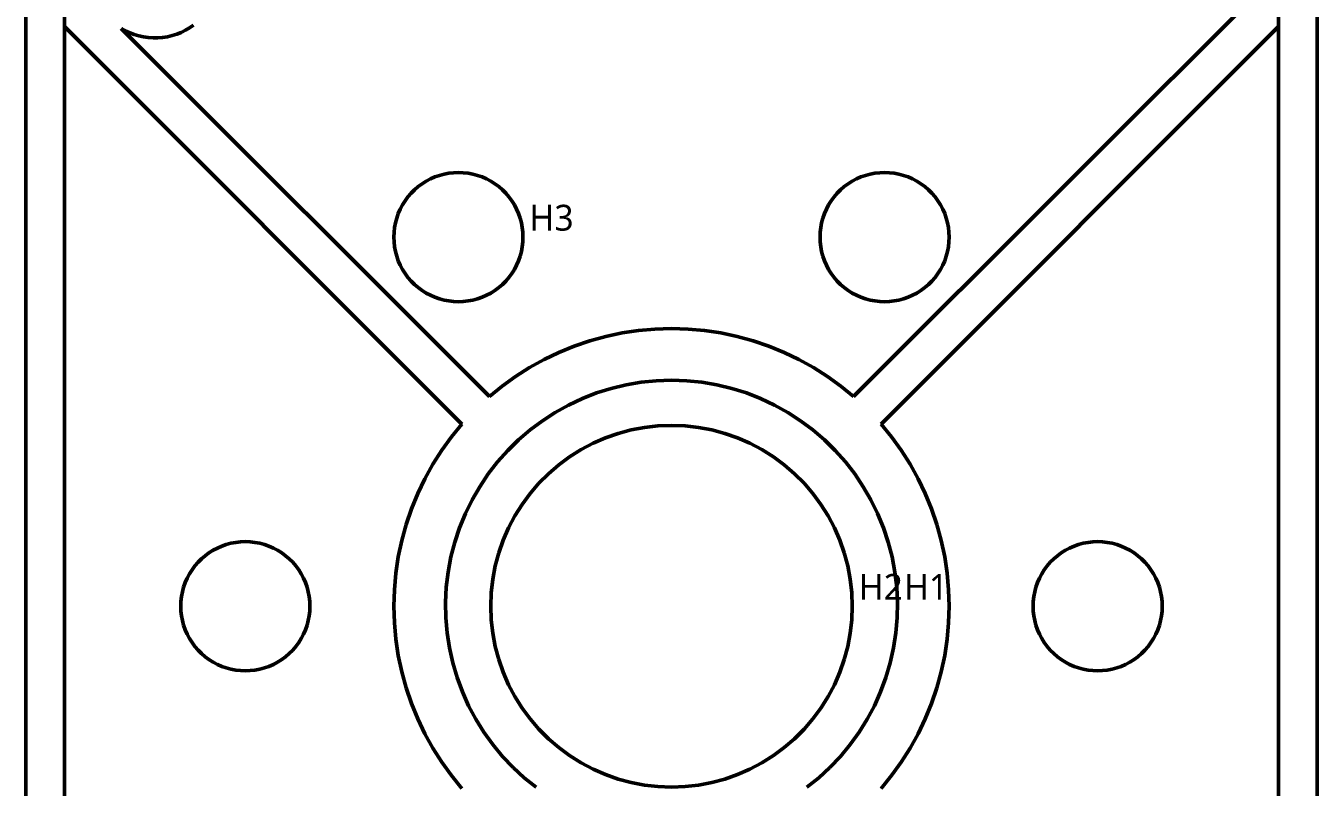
# Model space of a CAD drawing. Header units: millimetres. Extents: x 0 to 420, y 0 to 297.
# Drawn here: x 109.5 to 209.5, y 169.5 to 228.4 of the extents above; entities that cross this region are included whole.
import ezdxf

# ---------------------------------------------------------------- set-up
doc = ezdxf.new("R2010")
doc.units = ezdxf.units.MM
doc.linetypes.add('DASHED', pattern=[1.524, 1.27, -0.254])
for name, color, linetype, lineweight in [('DIM', 3, 'CONTINUOUS', 18), ('HIDDEN', 8, 'DASHED', 25), ('VISIBLE', 7, 'CONTINUOUS', 50)]:
    doc.layers.add(name, color=color, linetype=linetype, lineweight=lineweight)
doc.styles.add('CJK', font='NotoSansCJK-Regular.ttc')

msp = doc.modelspace()

# ---------------------------------------------------------------- linework, layer by layer
at = {"layer": 'HIDDEN'}
for points in [[(109.5, 145), (109.5, 260)], [(209.5, 260), (209.5, 145)], [(109.5, 145), (109.5, 237.5)], [(109.5, 145), (109.5, 237.5)], [(209.5, 237.5), (209.5, 145)], [(209.5, 237.5), (209.5, 145)], [(112.5, 228.37868), (112.5, 232.62132)], [(206.5, 232.62132), (173.60509, 199.72641)], [(206.5, 232.62132), (206.5, 228.37868)], [(112.5, 228.37868), (143.27359, 197.60509)], [(112.5, 145), (112.5, 228.37868)], [(116.87977, 228.24155), (145.39491, 199.72641)], [(116.87977, 228.24155), (117.20426, 228.0582)], [(117.20426, 228.0582), (117.54151, 227.89953)], [(121.52815, 227.92981), (121.86295, 228.09359)], [(121.86295, 228.09359), (122.18462, 228.28184)], [(122.18462, 228.28184), (122.49137, 228.49354)], [(206.5, 228.37868), (175.72641, 197.60509)], [(206.5, 228.37868), (206.5, 145)], [(117.54151, 227.89953), (117.88963, 227.76643)], [(117.88963, 227.76643), (118.24671, 227.65962)], [(118.24671, 227.65962), (118.61075, 227.57971)], [(118.61075, 227.57971), (118.97973, 227.52714)], [(118.97973, 227.52714), (119.3516, 227.5022)], [(119.3516, 227.5022), (119.7243, 227.50503)], [(119.7243, 227.50503), (120.09575, 227.53562)], [(120.09575, 227.53562), (120.46389, 227.59379)], [(120.46389, 227.59379), (120.82667, 227.67922)], [(120.82667, 227.67922), (121.18209, 227.79143)], [(121.18209, 227.79143), (121.52815, 227.92981)], [(142.25479, 217.02299), (141.8874, 216.95348)], [(142.62635, 217.06486), (142.25479, 217.02299)], [(143, 217.07884), (142.62635, 217.06486)], [(143.37365, 217.06486), (143, 217.07884)], [(143.74521, 217.02299), (143.37365, 217.06486)], [(144.1126, 216.95348), (143.74521, 217.02299)], [(175.25479, 217.02299), (174.8874, 216.95348)], [(175.62635, 217.06486), (175.25479, 217.02299)], [(176, 217.07884), (175.62635, 217.06486)], [(176.37365, 217.06486), (176, 217.07884)], [(176.74521, 217.02299), (176.37365, 217.06486)], [(177.1126, 216.95348), (176.74521, 217.02299)], [(140.1834, 216.21003), (139.88255, 215.988)], [(140.5, 216.40897), (140.1834, 216.21003)], [(140.83058, 216.58368), (140.5, 216.40897)], [(141.17329, 216.73321), (140.83058, 216.58368)], [(141.52622, 216.8567), (141.17329, 216.73321)], [(141.8874, 216.95348), (141.52622, 216.8567)], [(144.47378, 216.8567), (144.1126, 216.95348)], [(144.82671, 216.73321), (144.47378, 216.8567)], [(145.16942, 216.58368), (144.82671, 216.73321)], [(145.5, 216.40897), (145.16942, 216.58368)], [(145.8166, 216.21003), (145.5, 216.40897)], [(146.11745, 215.988), (145.8166, 216.21003)], [(173.1834, 216.21003), (172.88255, 215.988)], [(173.5, 216.40897), (173.1834, 216.21003)], [(173.83058, 216.58368), (173.5, 216.40897)], [(174.17329, 216.73321), (173.83058, 216.58368)], [(174.52622, 216.8567), (174.17329, 216.73321)], [(174.8874, 216.95348), (174.52622, 216.8567)], [(177.47378, 216.8567), (177.1126, 216.95348)], [(177.82671, 216.73321), (177.47378, 216.8567)], [(178.16942, 216.58368), (177.82671, 216.73321)], [(178.5, 216.40897), (178.16942, 216.58368)], [(178.8166, 216.21003), (178.5, 216.40897)], [(179.11745, 215.988), (178.8166, 216.21003)], [(139.09084, 215.19629), (138.86881, 214.89544)], [(139.33474, 215.4797), (139.09084, 215.19629)], [(139.59914, 215.7441), (139.33474, 215.4797)], [(139.88255, 215.988), (139.59914, 215.7441)], [(146.40086, 215.7441), (146.11745, 215.988)], [(146.66526, 215.4797), (146.40086, 215.7441)], [(146.90916, 215.19629), (146.66526, 215.4797)], [(147.13119, 214.89544), (146.90916, 215.19629)], [(172.09084, 215.19629), (171.86881, 214.89544)], [(172.33474, 215.4797), (172.09084, 215.19629)], [(172.59914, 215.7441), (172.33474, 215.4797)], [(172.88255, 215.988), (172.59914, 215.7441)], [(179.40086, 215.7441), (179.11745, 215.988)], [(179.66526, 215.4797), (179.40086, 215.7441)], [(179.90916, 215.19629), (179.66526, 215.4797)], [(180.13119, 214.89544), (179.90916, 215.19629)], [(138.49516, 214.24826), (138.34563, 213.90554)], [(138.66987, 214.57884), (138.49516, 214.24826)], [(138.86881, 214.89544), (138.66987, 214.57884)], [(147.33013, 214.57884), (147.13119, 214.89544)], [(147.50484, 214.24826), (147.33013, 214.57884)], [(147.65437, 213.90554), (147.50484, 214.24826)], [(171.49516, 214.24826), (171.34563, 213.90554)], [(171.66987, 214.57884), (171.49516, 214.24826)], [(171.86881, 214.89544), (171.66987, 214.57884)], [(180.33013, 214.57884), (180.13119, 214.89544)], [(180.50484, 214.24826), (180.33013, 214.57884)], [(180.65437, 213.90554), (180.50484, 214.24826)], [(138.12536, 213.19144), (138.05585, 212.82405)], [(138.22214, 213.55261), (138.12536, 213.19144)], [(138.34563, 213.90554), (138.22214, 213.55261)], [(147.77786, 213.55261), (147.65437, 213.90554)], [(147.87464, 213.19144), (147.77786, 213.55261)], [(147.94415, 212.82405), (147.87464, 213.19144)], [(171.12536, 213.19144), (171.05585, 212.82405)], [(171.22214, 213.55261), (171.12536, 213.19144)], [(171.34563, 213.90554), (171.22214, 213.55261)], [(180.77786, 213.55261), (180.65437, 213.90554)], [(180.87464, 213.19144), (180.77786, 213.55261)], [(180.94415, 212.82405), (180.87464, 213.19144)], [(138.01398, 212.45249), (138, 212.07884)], [(138, 212.07884), (138.01398, 211.70519)], [(138.05585, 212.82405), (138.01398, 212.45249)], [(147.98602, 212.45249), (147.94415, 212.82405)], [(148, 212.07884), (147.98602, 212.45249)], [(147.98602, 211.70519), (148, 212.07884)], [(171.01398, 212.45249), (171, 212.07884)], [(171, 212.07884), (171.01398, 211.70519)], [(171.05585, 212.82405), (171.01398, 212.45249)], [(180.98602, 212.45249), (180.94415, 212.82405)], [(181, 212.07884), (180.98602, 212.45249)], [(180.98602, 211.70519), (181, 212.07884)], [(138.01398, 211.70519), (138.05585, 211.33363)], [(138.05585, 211.33363), (138.12536, 210.96623)], [(147.87464, 210.96623), (147.94415, 211.33363)], [(147.94415, 211.33363), (147.98602, 211.70519)], [(171.01398, 211.70519), (171.05585, 211.33363)], [(171.05585, 211.33363), (171.12536, 210.96623)], [(180.87464, 210.96623), (180.94415, 211.33363)], [(180.94415, 211.33363), (180.98602, 211.70519)], [(138.12536, 210.96623), (138.22214, 210.60506)], [(138.22214, 210.60506), (138.34563, 210.25213)], [(138.34563, 210.25213), (138.49516, 209.90942)], [(147.50484, 209.90942), (147.65437, 210.25213)], [(147.65437, 210.25213), (147.77786, 210.60506)], [(147.77786, 210.60506), (147.87464, 210.96623)], [(171.12536, 210.96623), (171.22214, 210.60506)], [(171.22214, 210.60506), (171.34563, 210.25213)], [(171.34563, 210.25213), (171.49516, 209.90942)], [(180.50484, 209.90942), (180.65437, 210.25213)], [(180.65437, 210.25213), (180.77786, 210.60506)], [(180.77786, 210.60506), (180.87464, 210.96623)], [(138.49516, 209.90942), (138.66987, 209.57884)], [(138.66987, 209.57884), (138.86881, 209.26224)], [(138.86881, 209.26224), (139.09084, 208.96139)], [(146.90916, 208.96139), (147.13119, 209.26224)], [(147.13119, 209.26224), (147.33013, 209.57884)], [(147.33013, 209.57884), (147.50484, 209.90942)], [(171.49516, 209.90942), (171.66987, 209.57884)], [(171.66987, 209.57884), (171.86881, 209.26224)], [(171.86881, 209.26224), (172.09084, 208.96139)], [(179.90916, 208.96139), (180.13119, 209.26224)], [(180.13119, 209.26224), (180.33013, 209.57884)], [(180.33013, 209.57884), (180.50484, 209.90942)], [(139.09084, 208.96139), (139.33474, 208.67797)], [(139.33474, 208.67797), (139.59914, 208.41358)], [(139.59914, 208.41358), (139.88255, 208.16968)], [(139.88255, 208.16968), (140.1834, 207.94764)], [(145.8166, 207.94764), (146.11745, 208.16968)], [(146.11745, 208.16968), (146.40086, 208.41358)], [(146.40086, 208.41358), (146.66526, 208.67797)], [(146.66526, 208.67797), (146.90916, 208.96139)], [(172.09084, 208.96139), (172.33474, 208.67797)], [(172.33474, 208.67797), (172.59914, 208.41358)], [(172.59914, 208.41358), (172.88255, 208.16968)], [(172.88255, 208.16968), (173.1834, 207.94764)], [(178.8166, 207.94764), (179.11745, 208.16968)], [(179.11745, 208.16968), (179.40086, 208.41358)], [(179.40086, 208.41358), (179.66526, 208.67797)], [(179.66526, 208.67797), (179.90916, 208.96139)], [(140.1834, 207.94764), (140.5, 207.74871)], [(140.5, 207.74871), (140.83058, 207.57399)], [(140.83058, 207.57399), (141.17329, 207.42447)], [(141.17329, 207.42447), (141.52622, 207.30097)], [(141.52622, 207.30097), (141.8874, 207.2042)], [(141.8874, 207.2042), (142.25479, 207.13468)], [(142.25479, 207.13468), (142.62635, 207.09282)], [(142.62635, 207.09282), (143, 207.07884)], [(143, 207.07884), (143.37365, 207.09282)], [(143.37365, 207.09282), (143.74521, 207.13468)], [(143.74521, 207.13468), (144.1126, 207.2042)], [(144.1126, 207.2042), (144.47378, 207.30097)], [(144.47378, 207.30097), (144.82671, 207.42447)], [(144.82671, 207.42447), (145.16942, 207.57399)], [(145.16942, 207.57399), (145.5, 207.74871)], [(145.5, 207.74871), (145.8166, 207.94764)], [(173.1834, 207.94764), (173.5, 207.74871)], [(173.5, 207.74871), (173.83058, 207.57399)], [(173.83058, 207.57399), (174.17329, 207.42447)], [(174.17329, 207.42447), (174.52622, 207.30097)], [(174.52622, 207.30097), (174.8874, 207.2042)], [(174.8874, 207.2042), (175.25479, 207.13468)], [(175.25479, 207.13468), (175.62635, 207.09282)], [(175.62635, 207.09282), (176, 207.07884)], [(176, 207.07884), (176.37365, 207.09282)], [(176.37365, 207.09282), (176.74521, 207.13468)], [(176.74521, 207.13468), (177.1126, 207.2042)], [(177.1126, 207.2042), (177.47378, 207.30097)], [(177.47378, 207.30097), (177.82671, 207.42447)], [(177.82671, 207.42447), (178.16942, 207.57399)], [(178.16942, 207.57399), (178.5, 207.74871)], [(178.5, 207.74871), (178.8166, 207.94764)], [(159.5, 205), (158.21869, 204.96179)], [(160.78131, 204.96179), (159.5, 205)], [(153.18421, 204.05142), (151.97065, 203.63849)], [(154.42021, 204.39128), (153.18421, 204.05142)], [(155.67427, 204.65689), (154.42021, 204.39128)], [(156.94193, 204.84728), (155.67427, 204.65689)], [(158.21869, 204.96179), (156.94193, 204.84728)], [(162.05807, 204.84728), (160.78131, 204.96179)], [(163.32573, 204.65689), (162.05807, 204.84728)], [(164.57979, 204.39128), (163.32573, 204.65689)], [(165.81579, 204.05142), (164.57979, 204.39128)], [(167.02935, 203.63849), (165.81579, 204.05142)], [(150.78386, 203.15398), (149.62806, 202.5996)], [(151.97065, 203.63849), (150.78386, 203.15398)], [(168.21614, 203.15398), (167.02935, 203.63849)], [(169.37194, 202.5996), (168.21614, 203.15398)], [(149.62806, 202.5996), (148.50735, 201.97733)], [(170.49265, 201.97733), (169.37194, 202.5996)], [(147.42572, 201.28937), (146.38701, 200.53817)], [(148.50735, 201.97733), (147.42572, 201.28937)], [(158.31858, 200.96008), (159.5, 201)], [(159.5, 201), (160.68142, 200.96008)], [(171.57428, 201.28937), (170.49265, 201.97733)], [(172.61299, 200.53817), (171.57428, 201.28937)], [(146.38701, 200.53817), (145.39491, 199.72641)], [(152.59877, 199.58176), (153.70019, 200.01097)], [(153.70019, 200.01097), (154.82808, 200.36485)], [(154.82808, 200.36485), (155.97728, 200.64177)], [(155.97728, 200.64177), (157.14255, 200.84049)], [(157.14255, 200.84049), (158.31858, 200.96008)], [(160.68142, 200.96008), (161.85745, 200.84049)], [(161.85745, 200.84049), (163.02272, 200.64177)], [(163.02272, 200.64177), (164.17192, 200.36485)], [(164.17192, 200.36485), (165.29981, 200.01097)], [(165.29981, 200.01097), (166.40123, 199.58176)], [(173.60509, 199.72641), (172.61299, 200.53817)], [(150.49528, 198.5055), (151.52884, 199.07917)], [(151.52884, 199.07917), (152.59877, 199.58176)], [(166.40123, 199.58176), (167.47116, 199.07917)], [(167.47116, 199.07917), (168.50472, 198.5055)], [(149.50281, 197.86336), (150.49528, 198.5055)], [(168.50472, 198.5055), (169.49719, 197.86336)], [(143.27359, 197.60509), (142.46183, 196.61299)], [(147.65902, 196.3857), (148.55595, 197.15568)], [(148.55595, 197.15568), (149.50281, 197.86336)], [(156.38471, 197.14899), (155.37343, 196.87802)], [(157.41341, 197.34363), (156.38471, 197.14899)], [(158.45378, 197.46085), (157.41341, 197.34363)], [(159.5, 197.5), (158.45378, 197.46085)], [(160.54622, 197.46085), (159.5, 197.5)], [(161.58659, 197.34363), (160.54622, 197.46085)], [(162.61529, 197.14899), (161.58659, 197.34363)], [(163.62657, 196.87802), (162.61529, 197.14899)], [(169.49719, 197.86336), (170.44405, 197.15568)], [(170.44405, 197.15568), (171.34098, 196.3857)], [(176.53817, 196.61299), (175.72641, 197.60509)], [(142.46183, 196.61299), (141.71063, 195.57428)], [(146.81613, 195.55692), (147.65902, 196.3857)], [(153.42563, 196.11356), (152.5, 195.62436)], [(154.38523, 196.53223), (153.42563, 196.11356)], [(155.37343, 196.87802), (154.38523, 196.53223)], [(164.61477, 196.53223), (163.62657, 196.87802)], [(165.57437, 196.11356), (164.61477, 196.53223)], [(166.5, 195.62436), (165.57437, 196.11356)], [(171.34098, 196.3857), (172.18387, 195.55692)], [(177.28937, 195.57428), (176.53817, 196.61299)], [(141.71063, 195.57428), (141.02267, 194.49265)], [(146.0311, 194.67313), (146.81613, 195.55692)], [(151.61352, 195.06734), (150.77114, 194.44564)], [(152.5, 195.62436), (151.61352, 195.06734)], [(167.38648, 195.06734), (166.5, 195.62436)], [(168.22886, 194.44564), (167.38648, 195.06734)], [(172.18387, 195.55692), (172.9689, 194.67313)], [(177.97733, 194.49265), (177.28937, 195.57428)], [(141.02267, 194.49265), (140.4004, 193.37194)], [(145.30754, 193.73836), (146.0311, 194.67313)], [(150.77114, 194.44564), (149.97758, 193.76273)], [(169.02242, 193.76273), (168.22886, 194.44564)], [(172.9689, 194.67313), (173.69246, 193.73836)], [(178.5996, 193.37194), (177.97733, 194.49265)], [(140.4004, 193.37194), (139.84602, 192.21614)], [(144.64873, 192.75687), (145.30754, 193.73836)], [(149.23727, 193.02242), (148.55436, 192.22886)], [(149.97758, 193.76273), (149.23727, 193.02242)], [(169.76273, 193.02242), (169.02242, 193.76273)], [(170.44564, 192.22886), (169.76273, 193.02242)], [(173.69246, 193.73836), (174.35127, 192.75687)], [(179.15398, 192.21614), (178.5996, 193.37194)], [(139.84602, 192.21614), (139.36151, 191.02935)], [(144.05768, 191.73315), (144.64873, 192.75687)], [(148.55436, 192.22886), (147.93266, 191.38648)], [(171.06734, 191.38648), (170.44564, 192.22886)], [(174.35127, 192.75687), (174.94232, 191.73315)], [(179.63849, 191.02935), (179.15398, 192.21614)], [(139.36151, 191.02935), (138.94858, 189.81579)], [(143.53709, 190.67186), (144.05768, 191.73315)], [(147.93266, 191.38648), (147.37564, 190.5)], [(171.62436, 190.5), (171.06734, 191.38648)], [(174.94232, 191.73315), (175.46291, 190.67186)], [(180.05142, 189.81579), (179.63849, 191.02935)], [(143.08934, 189.57784), (143.53709, 190.67186)], [(147.37564, 190.5), (146.88644, 189.57437)], [(172.11356, 189.57437), (171.62436, 190.5)], [(175.46291, 190.67186), (175.91066, 189.57784)], [(138.94858, 189.81579), (138.60872, 188.57979)], [(142.71646, 188.4561), (143.08934, 189.57784)], [(146.88644, 189.57437), (146.46777, 188.61477)], [(172.53223, 188.61477), (172.11356, 189.57437)], [(175.91066, 189.57784), (176.28354, 188.4561)], [(180.39128, 188.57979), (180.05142, 189.81579)], [(124.33058, 188.00484), (124, 187.83013)], [(124.67329, 188.15437), (124.33058, 188.00484)], [(125.02622, 188.27786), (124.67329, 188.15437)], [(125.3874, 188.37464), (125.02622, 188.27786)], [(125.75479, 188.44415), (125.3874, 188.37464)], [(126.12635, 188.48602), (125.75479, 188.44415)], [(126.5, 188.5), (126.12635, 188.48602)], [(126.87365, 188.48602), (126.5, 188.5)], [(127.24521, 188.44415), (126.87365, 188.48602)], [(127.6126, 188.37464), (127.24521, 188.44415)], [(127.97378, 188.27786), (127.6126, 188.37464)], [(128.32671, 188.15437), (127.97378, 188.27786)], [(128.66942, 188.00484), (128.32671, 188.15437)], [(129, 187.83013), (128.66942, 188.00484)], [(138.60872, 188.57979), (138.34311, 187.32573)], [(142.42017, 187.31174), (142.71646, 188.4561)], [(146.46777, 188.61477), (146.12198, 187.62657)], [(172.87802, 187.62657), (172.53223, 188.61477)], [(176.28354, 188.4561), (176.57983, 187.31174)], [(180.65689, 187.32573), (180.39128, 188.57979)], [(190.33058, 188.00484), (190, 187.83013)], [(190.67329, 188.15437), (190.33058, 188.00484)], [(191.02622, 188.27786), (190.67329, 188.15437)], [(191.3874, 188.37464), (191.02622, 188.27786)], [(191.75479, 188.44415), (191.3874, 188.37464)], [(192.12635, 188.48602), (191.75479, 188.44415)], [(192.5, 188.5), (192.12635, 188.48602)], [(192.87365, 188.48602), (192.5, 188.5)], [(193.24521, 188.44415), (192.87365, 188.48602)], [(193.6126, 188.37464), (193.24521, 188.44415)], [(193.97378, 188.27786), (193.6126, 188.37464)], [(194.32671, 188.15437), (193.97378, 188.27786)], [(194.66942, 188.00484), (194.32671, 188.15437)], [(195, 187.83013), (194.66942, 188.00484)], [(123.09914, 187.16526), (122.83474, 186.90086)], [(123.38255, 187.40916), (123.09914, 187.16526)], [(123.6834, 187.63119), (123.38255, 187.40916)], [(124, 187.83013), (123.6834, 187.63119)], [(129.3166, 187.63119), (129, 187.83013)], [(129.61745, 187.40916), (129.3166, 187.63119)], [(129.90086, 187.16526), (129.61745, 187.40916)], [(130.16526, 186.90086), (129.90086, 187.16526)], [(138.34311, 187.32573), (138.15272, 186.05807)], [(142.2018, 186.14999), (142.42017, 187.31174)], [(146.12198, 187.62657), (145.85101, 186.61529)], [(173.14899, 186.61529), (172.87802, 187.62657)], [(176.57983, 187.31174), (176.7982, 186.14999)], [(180.84728, 186.05807), (180.65689, 187.32573)], [(189.09914, 187.16526), (188.83474, 186.90086)], [(189.38255, 187.40916), (189.09914, 187.16526)], [(189.6834, 187.63119), (189.38255, 187.40916)], [(190, 187.83013), (189.6834, 187.63119)], [(195.3166, 187.63119), (195, 187.83013)], [(195.61745, 187.40916), (195.3166, 187.63119)], [(195.90086, 187.16526), (195.61745, 187.40916)], [(196.16526, 186.90086), (195.90086, 187.16526)], [(122.16987, 186), (121.99516, 185.66942)], [(122.36881, 186.3166), (122.16987, 186)], [(122.59084, 186.61745), (122.36881, 186.3166)], [(122.83474, 186.90086), (122.59084, 186.61745)], [(130.40916, 186.61745), (130.16526, 186.90086)], [(130.63119, 186.3166), (130.40916, 186.61745)], [(130.83013, 186), (130.63119, 186.3166)], [(131.00484, 185.66942), (130.83013, 186)], [(138.15272, 186.05807), (138.03821, 184.78131)], [(142.06237, 184.97614), (142.2018, 186.14999)], [(145.85101, 186.61529), (145.65637, 185.58659)], [(173.34363, 185.58659), (173.14899, 186.61529)], [(176.7982, 186.14999), (176.93763, 184.97614)], [(180.96179, 184.78131), (180.84728, 186.05807)], [(188.16987, 186), (187.99516, 185.66942)], [(188.36881, 186.3166), (188.16987, 186)], [(188.59084, 186.61745), (188.36881, 186.3166)], [(188.83474, 186.90086), (188.59084, 186.61745)], [(196.40916, 186.61745), (196.16526, 186.90086)], [(196.63119, 186.3166), (196.40916, 186.61745)], [(196.83013, 186), (196.63119, 186.3166)], [(197.00484, 185.66942), (196.83013, 186)], [(121.84563, 185.32671), (121.72214, 184.97378)], [(121.99516, 185.66942), (121.84563, 185.32671)], [(131.15437, 185.32671), (131.00484, 185.66942)], [(131.27786, 184.97378), (131.15437, 185.32671)], [(145.65637, 185.58659), (145.53915, 184.54622)], [(173.46085, 184.54622), (173.34363, 185.58659)], [(187.84563, 185.32671), (187.72214, 184.97378)], [(187.99516, 185.66942), (187.84563, 185.32671)], [(197.15437, 185.32671), (197.00484, 185.66942)], [(197.27786, 184.97378), (197.15437, 185.32671)], [(121.55585, 184.24521), (121.51398, 183.87365)], [(121.62536, 184.6126), (121.55585, 184.24521)], [(121.72214, 184.97378), (121.62536, 184.6126)], [(131.37464, 184.6126), (131.27786, 184.97378)], [(131.44415, 184.24521), (131.37464, 184.6126)], [(131.48602, 183.87365), (131.44415, 184.24521)], [(138.03821, 184.78131), (138, 183.5)], [(142.0025, 183.79557), (142.06237, 184.97614)], [(145.53915, 184.54622), (145.5, 183.5)], [(173.5, 183.5), (173.46085, 184.54622)], [(176.93763, 184.97614), (176.9975, 183.79557)], [(181, 183.5), (180.96179, 184.78131)], [(187.55585, 184.24521), (187.51398, 183.87365)], [(187.62536, 184.6126), (187.55585, 184.24521)], [(187.72214, 184.97378), (187.62536, 184.6126)], [(197.37464, 184.6126), (197.27786, 184.97378)], [(197.44415, 184.24521), (197.37464, 184.6126)], [(197.48602, 183.87365), (197.44415, 184.24521)], [(121.51398, 183.87365), (121.5, 183.5)], [(121.5, 183.5), (121.51398, 183.12635)], [(121.51398, 183.12635), (121.55585, 182.75479)], [(131.44415, 182.75479), (131.48602, 183.12635)], [(131.5, 183.5), (131.48602, 183.87365)], [(131.48602, 183.12635), (131.5, 183.5)], [(138, 183.5), (138.03821, 182.21869)], [(142.02246, 182.61364), (142.0025, 183.79557)], [(145.5, 183.5), (145.53915, 182.45378)], [(173.46085, 182.45378), (173.5, 183.5)], [(176.9975, 183.79557), (176.97754, 182.61364)], [(180.96179, 182.21869), (181, 183.5)], [(187.51398, 183.87365), (187.5, 183.5)], [(187.5, 183.5), (187.51398, 183.12635)], [(187.51398, 183.12635), (187.55585, 182.75479)], [(197.44415, 182.75479), (197.48602, 183.12635)], [(197.5, 183.5), (197.48602, 183.87365)], [(197.48602, 183.12635), (197.5, 183.5)], [(121.55585, 182.75479), (121.62536, 182.3874)], [(121.62536, 182.3874), (121.72214, 182.02622)], [(121.72214, 182.02622), (121.84563, 181.67329)], [(131.15437, 181.67329), (131.27786, 182.02622)], [(131.27786, 182.02622), (131.37464, 182.3874)], [(131.37464, 182.3874), (131.44415, 182.75479)], [(138.03821, 182.21869), (138.15272, 180.94193)], [(142.12217, 181.43576), (142.02246, 182.61364)], [(145.53915, 182.45378), (145.65637, 181.41341)], [(173.34363, 181.41341), (173.46085, 182.45378)], [(176.97754, 182.61364), (176.87783, 181.43576)], [(180.84728, 180.94193), (180.96179, 182.21869)], [(187.55585, 182.75479), (187.62536, 182.3874)], [(187.62536, 182.3874), (187.72214, 182.02622)], [(187.72214, 182.02622), (187.84563, 181.67329)], [(197.15437, 181.67329), (197.27786, 182.02622)], [(197.27786, 182.02622), (197.37464, 182.3874)], [(197.37464, 182.3874), (197.44415, 182.75479)], [(121.84563, 181.67329), (121.99516, 181.33058)], [(121.99516, 181.33058), (122.16987, 181)], [(122.16987, 181), (122.36881, 180.6834)], [(130.83013, 181), (131.00484, 181.33058)], [(131.00484, 181.33058), (131.15437, 181.67329)], [(142.30117, 180.26729), (142.12217, 181.43576)], [(145.65637, 181.41341), (145.85101, 180.38471)], [(173.14899, 180.38471), (173.34363, 181.41341)], [(176.87783, 181.43576), (176.69883, 180.26729)], [(187.84563, 181.67329), (187.99516, 181.33058)], [(187.99516, 181.33058), (188.16987, 181)], [(188.16987, 181), (188.36881, 180.6834)], [(196.63119, 180.6834), (196.83013, 181)], [(196.83013, 181), (197.00484, 181.33058)], [(197.00484, 181.33058), (197.15437, 181.67329)], [(122.36881, 180.6834), (122.59084, 180.38255)], [(122.59084, 180.38255), (122.83474, 180.09914)], [(122.83474, 180.09914), (123.09914, 179.83474)], [(129.90086, 179.83474), (130.16526, 180.09914)], [(130.16526, 180.09914), (130.40916, 180.38255)], [(130.40916, 180.38255), (130.63119, 180.6834)], [(130.63119, 180.6834), (130.83013, 181)], [(138.15272, 180.94193), (138.34311, 179.67427)], [(142.55865, 179.11358), (142.30117, 180.26729)], [(145.85101, 180.38471), (146.12198, 179.37343)], [(172.87802, 179.37343), (173.14899, 180.38471)], [(176.69883, 180.26729), (176.44135, 179.11358)], [(180.65689, 179.67427), (180.84728, 180.94193)], [(188.36881, 180.6834), (188.59084, 180.38255)], [(188.59084, 180.38255), (188.83474, 180.09914)], [(188.83474, 180.09914), (189.09914, 179.83474)], [(195.90086, 179.83474), (196.16526, 180.09914)], [(196.16526, 180.09914), (196.40916, 180.38255)], [(196.40916, 180.38255), (196.63119, 180.6834)], [(123.09914, 179.83474), (123.38255, 179.59084)], [(123.38255, 179.59084), (123.6834, 179.36881)], [(123.6834, 179.36881), (124, 179.16987)], [(124, 179.16987), (124.33058, 178.99516)], [(128.66942, 178.99516), (129, 179.16987)], [(129, 179.16987), (129.3166, 179.36881)], [(129.3166, 179.36881), (129.61745, 179.59084)], [(129.61745, 179.59084), (129.90086, 179.83474)], [(138.34311, 179.67427), (138.60872, 178.42021)], [(142.89343, 177.97988), (142.55865, 179.11358)], [(146.12198, 179.37343), (146.46777, 178.38523)], [(172.53223, 178.38523), (172.87802, 179.37343)], [(176.44135, 179.11358), (176.10657, 177.97988)], [(180.39128, 178.42021), (180.65689, 179.67427)], [(189.09914, 179.83474), (189.38255, 179.59084)], [(189.38255, 179.59084), (189.6834, 179.36881)], [(189.6834, 179.36881), (190, 179.16987)], [(190, 179.16987), (190.33058, 178.99516)], [(194.66942, 178.99516), (195, 179.16987)], [(195, 179.16987), (195.3166, 179.36881)], [(195.3166, 179.36881), (195.61745, 179.59084)], [(195.61745, 179.59084), (195.90086, 179.83474)], [(124.33058, 178.99516), (124.67329, 178.84563)], [(124.67329, 178.84563), (125.02622, 178.72214)], [(125.02622, 178.72214), (125.3874, 178.62536)], [(125.3874, 178.62536), (125.75479, 178.55585)], [(125.75479, 178.55585), (126.12635, 178.51398)], [(126.12635, 178.51398), (126.5, 178.5)], [(126.5, 178.5), (126.87365, 178.51398)], [(126.87365, 178.51398), (127.24521, 178.55585)], [(127.24521, 178.55585), (127.6126, 178.62536)], [(127.6126, 178.62536), (127.97378, 178.72214)], [(127.97378, 178.72214), (128.32671, 178.84563)], [(128.32671, 178.84563), (128.66942, 178.99516)], [(138.60872, 178.42021), (138.94858, 177.18421)], [(146.46777, 178.38523), (146.88644, 177.42563)], [(172.11356, 177.42563), (172.53223, 178.38523)], [(180.05142, 177.18421), (180.39128, 178.42021)], [(190.33058, 178.99516), (190.67329, 178.84563)], [(190.67329, 178.84563), (191.02622, 178.72214)], [(191.02622, 178.72214), (191.3874, 178.62536)], [(191.3874, 178.62536), (191.75479, 178.55585)], [(191.75479, 178.55585), (192.12635, 178.51398)], [(192.12635, 178.51398), (192.5, 178.5)], [(192.5, 178.5), (192.87365, 178.51398)], [(192.87365, 178.51398), (193.24521, 178.55585)], [(193.24521, 178.55585), (193.6126, 178.62536)], [(193.6126, 178.62536), (193.97378, 178.72214)], [(193.97378, 178.72214), (194.32671, 178.84563)], [(194.32671, 178.84563), (194.66942, 178.99516)], [(138.94858, 177.18421), (139.36151, 175.97065)], [(143.30397, 176.87137), (142.89343, 177.97988)], [(146.88644, 177.42563), (147.37564, 176.5)], [(171.62436, 176.5), (172.11356, 177.42563)], [(176.10657, 177.97988), (175.69603, 176.87137)], [(179.63849, 175.97065), (180.05142, 177.18421)], [(143.78842, 175.7931), (143.30397, 176.87137)], [(147.37564, 176.5), (147.93266, 175.61352)], [(171.06734, 175.61352), (171.62436, 176.5)], [(175.69603, 176.87137), (175.21158, 175.7931)], [(139.36151, 175.97065), (139.84602, 174.78386)], [(144.34456, 174.75), (143.78842, 175.7931)], [(147.93266, 175.61352), (148.55436, 174.77114)], [(170.44564, 174.77114), (171.06734, 175.61352)], [(175.21158, 175.7931), (174.65544, 174.75)], [(179.15398, 174.78386), (179.63849, 175.97065)], [(139.84602, 174.78386), (140.4004, 173.62806)], [(144.96984, 173.74682), (144.34456, 174.75)], [(148.55436, 174.77114), (149.23727, 173.97758)], [(169.76273, 173.97758), (170.44564, 174.77114)], [(174.65544, 174.75), (174.03016, 173.74682)], [(178.5996, 173.62806), (179.15398, 174.78386)], [(140.4004, 173.62806), (141.02267, 172.50735)], [(145.66142, 172.78815), (144.96984, 173.74682)], [(149.23727, 173.97758), (149.97758, 173.23727)], [(149.97758, 173.23727), (150.77114, 172.55436)], [(168.22886, 172.55436), (169.02242, 173.23727)], [(169.02242, 173.23727), (169.76273, 173.97758)], [(174.03016, 173.74682), (173.33858, 172.78815)], [(177.97733, 172.50735), (178.5996, 173.62806)], [(141.02267, 172.50735), (141.71063, 171.42572)], [(146.41615, 171.87834), (145.66142, 172.78815)], [(150.77114, 172.55436), (151.61352, 171.93266)], [(167.38648, 171.93266), (168.22886, 172.55436)], [(173.33858, 172.78815), (172.58385, 171.87834)], [(177.28937, 171.42572), (177.97733, 172.50735)], [(141.71063, 171.42572), (142.46183, 170.38701)], [(147.23057, 171.02157), (146.41615, 171.87834)], [(148.10098, 170.22173), (147.23057, 171.02157)], [(151.61352, 171.93266), (152.5, 171.37564)], [(152.5, 171.37564), (153.42563, 170.88644)], [(165.57437, 170.88644), (166.5, 171.37564)], [(166.5, 171.37564), (167.38648, 171.93266)], [(171.76943, 171.02157), (170.89902, 170.22173)], [(172.58385, 171.87834), (171.76943, 171.02157)], [(176.53817, 170.38701), (177.28937, 171.42572)], [(142.46183, 170.38701), (143.27359, 169.39491)], [(149.0234, 169.48248), (148.10098, 170.22173)], [(153.42563, 170.88644), (154.38523, 170.46777)], [(154.38523, 170.46777), (155.37343, 170.12198)], [(155.37343, 170.12198), (156.38471, 169.85101)], [(162.61529, 169.85101), (163.62657, 170.12198)], [(163.62657, 170.12198), (164.61477, 170.46777)], [(164.61477, 170.46777), (165.57437, 170.88644)], [(170.89902, 170.22173), (169.9766, 169.48248)], [(175.72641, 169.39491), (176.53817, 170.38701)], [(156.38471, 169.85101), (157.41341, 169.65637)], [(157.41341, 169.65637), (158.45378, 169.53915)], [(158.45378, 169.53915), (159.5, 169.5)], [(159.5, 169.5), (160.54622, 169.53915)], [(160.54622, 169.53915), (161.58659, 169.65637)], [(161.58659, 169.65637), (162.61529, 169.85101)]]:
    msp.add_lwpolyline(points, dxfattribs=at)
at = {"layer": 'VISIBLE'}
for points in [[(109.5, 145), (109.5, 260)], [(112.5, 260), (112.5, 145)], [(206.5, 145), (206.5, 260)], [(209.5, 260), (209.5, 145)], [(206.5, 232.62132), (173.60509, 199.72641)], [(112.5, 228.37868), (143.27359, 197.60509)], [(116.87977, 228.24155), (145.39491, 199.72641)], [(117.20426, 228.0582), (116.87977, 228.24155)], [(117.54151, 227.89953), (117.20426, 228.0582)], [(121.86295, 228.09359), (121.52815, 227.92981)], [(122.18462, 228.28184), (121.86295, 228.09359)], [(122.49137, 228.49354), (122.18462, 228.28184)], [(206.5, 228.37868), (175.72641, 197.60509)], [(117.88963, 227.76643), (117.54151, 227.89953)], [(118.24671, 227.65962), (117.88963, 227.76643)], [(118.61075, 227.57971), (118.24671, 227.65962)], [(118.97973, 227.52714), (118.61075, 227.57971)], [(119.3516, 227.5022), (118.97973, 227.52714)], [(119.7243, 227.50503), (119.3516, 227.5022)], [(120.09575, 227.53562), (119.7243, 227.50503)], [(120.46389, 227.59379), (120.09575, 227.53562)], [(120.82667, 227.67922), (120.46389, 227.59379)], [(121.18209, 227.79143), (120.82667, 227.67922)], [(121.52815, 227.92981), (121.18209, 227.79143)], [(142.25479, 217.02299), (141.8874, 216.95348)], [(142.62635, 217.06486), (142.25479, 217.02299)], [(143, 217.07884), (142.62635, 217.06486)], [(143.37365, 217.06486), (143, 217.07884)], [(143.74521, 217.02299), (143.37365, 217.06486)], [(144.1126, 216.95348), (143.74521, 217.02299)], [(175.25479, 217.02299), (174.8874, 216.95348)], [(175.62635, 217.06486), (175.25479, 217.02299)], [(176, 217.07884), (175.62635, 217.06486)], [(176.37365, 217.06486), (176, 217.07884)], [(176.74521, 217.02299), (176.37365, 217.06486)], [(177.1126, 216.95348), (176.74521, 217.02299)], [(140.1834, 216.21003), (139.88255, 215.988)], [(140.5, 216.40897), (140.1834, 216.21003)], [(140.83058, 216.58368), (140.5, 216.40897)], [(141.17329, 216.73321), (140.83058, 216.58368)], [(141.52622, 216.8567), (141.17329, 216.73321)], [(141.8874, 216.95348), (141.52622, 216.8567)], [(144.47378, 216.8567), (144.1126, 216.95348)], [(144.82671, 216.73321), (144.47378, 216.8567)], [(145.16942, 216.58368), (144.82671, 216.73321)], [(145.5, 216.40897), (145.16942, 216.58368)], [(145.8166, 216.21003), (145.5, 216.40897)], [(146.11745, 215.988), (145.8166, 216.21003)], [(173.1834, 216.21003), (172.88255, 215.988)], [(173.5, 216.40897), (173.1834, 216.21003)], [(173.83058, 216.58368), (173.5, 216.40897)], [(174.17329, 216.73321), (173.83058, 216.58368)], [(174.52622, 216.8567), (174.17329, 216.73321)], [(174.8874, 216.95348), (174.52622, 216.8567)], [(177.47378, 216.8567), (177.1126, 216.95348)], [(177.82671, 216.73321), (177.47378, 216.8567)], [(178.16942, 216.58368), (177.82671, 216.73321)], [(178.5, 216.40897), (178.16942, 216.58368)], [(178.8166, 216.21003), (178.5, 216.40897)], [(179.11745, 215.988), (178.8166, 216.21003)], [(139.09084, 215.19629), (138.86881, 214.89544)], [(139.33474, 215.4797), (139.09084, 215.19629)], [(139.59914, 215.7441), (139.33474, 215.4797)], [(139.88255, 215.988), (139.59914, 215.7441)], [(146.40086, 215.7441), (146.11745, 215.988)], [(146.66526, 215.4797), (146.40086, 215.7441)], [(146.90916, 215.19629), (146.66526, 215.4797)], [(147.13119, 214.89544), (146.90916, 215.19629)], [(172.09084, 215.19629), (171.86881, 214.89544)], [(172.33474, 215.4797), (172.09084, 215.19629)], [(172.59914, 215.7441), (172.33474, 215.4797)], [(172.88255, 215.988), (172.59914, 215.7441)], [(179.40086, 215.7441), (179.11745, 215.988)], [(179.66526, 215.4797), (179.40086, 215.7441)], [(179.90916, 215.19629), (179.66526, 215.4797)], [(180.13119, 214.89544), (179.90916, 215.19629)], [(138.49516, 214.24826), (138.34563, 213.90554)], [(138.66987, 214.57884), (138.49516, 214.24826)], [(138.86881, 214.89544), (138.66987, 214.57884)], [(147.33013, 214.57884), (147.13119, 214.89544)], [(147.50484, 214.24826), (147.33013, 214.57884)], [(147.65437, 213.90554), (147.50484, 214.24826)], [(171.49516, 214.24826), (171.34563, 213.90554)], [(171.66987, 214.57884), (171.49516, 214.24826)], [(171.86881, 214.89544), (171.66987, 214.57884)], [(180.33013, 214.57884), (180.13119, 214.89544)], [(180.50484, 214.24826), (180.33013, 214.57884)], [(180.65437, 213.90554), (180.50484, 214.24826)], [(138.12536, 213.19144), (138.05585, 212.82405)], [(138.22214, 213.55261), (138.12536, 213.19144)], [(138.34563, 213.90554), (138.22214, 213.55261)], [(147.77786, 213.55261), (147.65437, 213.90554)], [(147.87464, 213.19144), (147.77786, 213.55261)], [(147.94415, 212.82405), (147.87464, 213.19144)], [(171.12536, 213.19144), (171.05585, 212.82405)], [(171.22214, 213.55261), (171.12536, 213.19144)], [(171.34563, 213.90554), (171.22214, 213.55261)], [(180.77786, 213.55261), (180.65437, 213.90554)], [(180.87464, 213.19144), (180.77786, 213.55261)], [(180.94415, 212.82405), (180.87464, 213.19144)], [(138.01398, 212.45249), (138, 212.07884)], [(138, 212.07884), (138.01398, 211.70519)], [(138.05585, 212.82405), (138.01398, 212.45249)], [(147.98602, 212.45249), (147.94415, 212.82405)], [(148, 212.07884), (147.98602, 212.45249)], [(147.98602, 211.70519), (148, 212.07884)], [(171.01398, 212.45249), (171, 212.07884)], [(171, 212.07884), (171.01398, 211.70519)], [(171.05585, 212.82405), (171.01398, 212.45249)], [(180.98602, 212.45249), (180.94415, 212.82405)], [(181, 212.07884), (180.98602, 212.45249)], [(180.98602, 211.70519), (181, 212.07884)], [(138.01398, 211.70519), (138.05585, 211.33363)], [(138.05585, 211.33363), (138.12536, 210.96623)], [(147.87464, 210.96623), (147.94415, 211.33363)], [(147.94415, 211.33363), (147.98602, 211.70519)], [(171.01398, 211.70519), (171.05585, 211.33363)], [(171.05585, 211.33363), (171.12536, 210.96623)], [(180.87464, 210.96623), (180.94415, 211.33363)], [(180.94415, 211.33363), (180.98602, 211.70519)], [(138.12536, 210.96623), (138.22214, 210.60506)], [(138.22214, 210.60506), (138.34563, 210.25213)], [(138.34563, 210.25213), (138.49516, 209.90942)], [(147.50484, 209.90942), (147.65437, 210.25213)], [(147.65437, 210.25213), (147.77786, 210.60506)], [(147.77786, 210.60506), (147.87464, 210.96623)], [(171.12536, 210.96623), (171.22214, 210.60506)], [(171.22214, 210.60506), (171.34563, 210.25213)], [(171.34563, 210.25213), (171.49516, 209.90942)], [(180.50484, 209.90942), (180.65437, 210.25213)], [(180.65437, 210.25213), (180.77786, 210.60506)], [(180.77786, 210.60506), (180.87464, 210.96623)], [(138.49516, 209.90942), (138.66987, 209.57884)], [(138.66987, 209.57884), (138.86881, 209.26224)], [(138.86881, 209.26224), (139.09084, 208.96139)], [(146.90916, 208.96139), (147.13119, 209.26224)], [(147.13119, 209.26224), (147.33013, 209.57884)], [(147.33013, 209.57884), (147.50484, 209.90942)], [(171.49516, 209.90942), (171.66987, 209.57884)], [(171.66987, 209.57884), (171.86881, 209.26224)], [(171.86881, 209.26224), (172.09084, 208.96139)], [(179.90916, 208.96139), (180.13119, 209.26224)], [(180.13119, 209.26224), (180.33013, 209.57884)], [(180.33013, 209.57884), (180.50484, 209.90942)], [(139.09084, 208.96139), (139.33474, 208.67797)], [(139.33474, 208.67797), (139.59914, 208.41358)], [(139.59914, 208.41358), (139.88255, 208.16968)], [(139.88255, 208.16968), (140.1834, 207.94764)], [(145.8166, 207.94764), (146.11745, 208.16968)], [(146.11745, 208.16968), (146.40086, 208.41358)], [(146.40086, 208.41358), (146.66526, 208.67797)], [(146.66526, 208.67797), (146.90916, 208.96139)], [(172.09084, 208.96139), (172.33474, 208.67797)], [(172.33474, 208.67797), (172.59914, 208.41358)], [(172.59914, 208.41358), (172.88255, 208.16968)], [(172.88255, 208.16968), (173.1834, 207.94764)], [(178.8166, 207.94764), (179.11745, 208.16968)], [(179.11745, 208.16968), (179.40086, 208.41358)], [(179.40086, 208.41358), (179.66526, 208.67797)], [(179.66526, 208.67797), (179.90916, 208.96139)], [(140.1834, 207.94764), (140.5, 207.74871)], [(140.5, 207.74871), (140.83058, 207.57399)], [(140.83058, 207.57399), (141.17329, 207.42447)], [(141.17329, 207.42447), (141.52622, 207.30097)], [(141.52622, 207.30097), (141.8874, 207.2042)], [(141.8874, 207.2042), (142.25479, 207.13468)], [(142.25479, 207.13468), (142.62635, 207.09282)], [(142.62635, 207.09282), (143, 207.07884)], [(143, 207.07884), (143.37365, 207.09282)], [(143.37365, 207.09282), (143.74521, 207.13468)], [(143.74521, 207.13468), (144.1126, 207.2042)], [(144.1126, 207.2042), (144.47378, 207.30097)], [(144.47378, 207.30097), (144.82671, 207.42447)], [(144.82671, 207.42447), (145.16942, 207.57399)], [(145.16942, 207.57399), (145.5, 207.74871)], [(145.5, 207.74871), (145.8166, 207.94764)], [(173.1834, 207.94764), (173.5, 207.74871)], [(173.5, 207.74871), (173.83058, 207.57399)], [(173.83058, 207.57399), (174.17329, 207.42447)], [(174.17329, 207.42447), (174.52622, 207.30097)], [(174.52622, 207.30097), (174.8874, 207.2042)], [(174.8874, 207.2042), (175.25479, 207.13468)], [(175.25479, 207.13468), (175.62635, 207.09282)], [(175.62635, 207.09282), (176, 207.07884)], [(176, 207.07884), (176.37365, 207.09282)], [(176.37365, 207.09282), (176.74521, 207.13468)], [(176.74521, 207.13468), (177.1126, 207.2042)], [(177.1126, 207.2042), (177.47378, 207.30097)], [(177.47378, 207.30097), (177.82671, 207.42447)], [(177.82671, 207.42447), (178.16942, 207.57399)], [(178.16942, 207.57399), (178.5, 207.74871)], [(178.5, 207.74871), (178.8166, 207.94764)], [(158.21869, 204.96179), (159.5, 205)], [(159.5, 205), (160.78131, 204.96179)], [(151.97065, 203.63849), (153.18421, 204.05142)], [(153.18421, 204.05142), (154.42021, 204.39128)], [(154.42021, 204.39128), (155.67427, 204.65689)], [(155.67427, 204.65689), (156.94193, 204.84728)], [(156.94193, 204.84728), (158.21869, 204.96179)], [(160.78131, 204.96179), (162.05807, 204.84728)], [(162.05807, 204.84728), (163.32573, 204.65689)], [(163.32573, 204.65689), (164.57979, 204.39128)], [(164.57979, 204.39128), (165.81579, 204.05142)], [(165.81579, 204.05142), (167.02935, 203.63849)], [(149.62806, 202.5996), (150.78386, 203.15398)], [(150.78386, 203.15398), (151.97065, 203.63849)], [(167.02935, 203.63849), (168.21614, 203.15398)], [(168.21614, 203.15398), (169.37194, 202.5996)], [(148.50735, 201.97733), (149.62806, 202.5996)], [(169.37194, 202.5996), (170.49265, 201.97733)], [(146.38701, 200.53817), (147.42572, 201.28937)], [(147.42572, 201.28937), (148.50735, 201.97733)], [(159.5, 201), (158.31858, 200.96008)], [(160.68142, 200.96008), (159.5, 201)], [(170.49265, 201.97733), (171.57428, 201.28937)], [(171.57428, 201.28937), (172.61299, 200.53817)], [(145.39491, 199.72641), (146.38701, 200.53817)], [(153.70019, 200.01097), (152.59877, 199.58176)], [(154.82808, 200.36485), (153.70019, 200.01097)], [(155.97728, 200.64177), (154.82808, 200.36485)], [(157.14255, 200.84049), (155.97728, 200.64177)], [(158.31858, 200.96008), (157.14255, 200.84049)], [(161.85745, 200.84049), (160.68142, 200.96008)], [(163.02272, 200.64177), (161.85745, 200.84049)], [(164.17192, 200.36485), (163.02272, 200.64177)], [(165.29981, 200.01097), (164.17192, 200.36485)], [(166.40123, 199.58176), (165.29981, 200.01097)], [(172.61299, 200.53817), (173.60509, 199.72641)], [(151.52884, 199.07917), (150.49528, 198.5055)], [(152.59877, 199.58176), (151.52884, 199.07917)], [(167.47116, 199.07917), (166.40123, 199.58176)], [(168.50472, 198.5055), (167.47116, 199.07917)], [(150.49528, 198.5055), (149.50281, 197.86336)], [(169.49719, 197.86336), (168.50472, 198.5055)], [(142.46183, 196.61299), (143.27359, 197.60509)], [(148.55595, 197.15568), (147.65902, 196.3857)], [(149.50281, 197.86336), (148.55595, 197.15568)], [(156.38471, 197.14899), (155.37343, 196.87802)], [(157.41341, 197.34363), (156.38471, 197.14899)], [(158.45378, 197.46085), (157.41341, 197.34363)], [(159.5, 197.5), (158.45378, 197.46085)], [(160.54622, 197.46085), (159.5, 197.5)], [(161.58659, 197.34363), (160.54622, 197.46085)], [(162.61529, 197.14899), (161.58659, 197.34363)], [(163.62657, 196.87802), (162.61529, 197.14899)], [(170.44405, 197.15568), (169.49719, 197.86336)], [(171.34098, 196.3857), (170.44405, 197.15568)], [(175.72641, 197.60509), (176.53817, 196.61299)], [(141.71063, 195.57428), (142.46183, 196.61299)], [(147.65902, 196.3857), (146.81613, 195.55692)], [(153.42563, 196.11356), (152.5, 195.62436)], [(154.38523, 196.53223), (153.42563, 196.11356)], [(155.37343, 196.87802), (154.38523, 196.53223)], [(164.61477, 196.53223), (163.62657, 196.87802)], [(165.57437, 196.11356), (164.61477, 196.53223)], [(166.5, 195.62436), (165.57437, 196.11356)], [(172.18387, 195.55692), (171.34098, 196.3857)], [(176.53817, 196.61299), (177.28937, 195.57428)], [(141.02267, 194.49265), (141.71063, 195.57428)], [(146.81613, 195.55692), (146.0311, 194.67313)], [(151.61352, 195.06734), (150.77114, 194.44564)], [(152.5, 195.62436), (151.61352, 195.06734)], [(167.38648, 195.06734), (166.5, 195.62436)], [(168.22886, 194.44564), (167.38648, 195.06734)], [(172.9689, 194.67313), (172.18387, 195.55692)], [(177.28937, 195.57428), (177.97733, 194.49265)], [(140.4004, 193.37194), (141.02267, 194.49265)], [(146.0311, 194.67313), (145.30754, 193.73836)], [(150.77114, 194.44564), (149.97758, 193.76273)], [(169.02242, 193.76273), (168.22886, 194.44564)], [(173.69246, 193.73836), (172.9689, 194.67313)], [(177.97733, 194.49265), (178.5996, 193.37194)], [(139.84602, 192.21614), (140.4004, 193.37194)], [(145.30754, 193.73836), (144.64873, 192.75687)], [(149.23727, 193.02242), (148.55436, 192.22886)], [(149.97758, 193.76273), (149.23727, 193.02242)], [(169.76273, 193.02242), (169.02242, 193.76273)], [(170.44564, 192.22886), (169.76273, 193.02242)], [(174.35127, 192.75687), (173.69246, 193.73836)], [(178.5996, 193.37194), (179.15398, 192.21614)], [(139.36151, 191.02935), (139.84602, 192.21614)], [(144.64873, 192.75687), (144.05768, 191.73315)], [(148.55436, 192.22886), (147.93266, 191.38648)], [(171.06734, 191.38648), (170.44564, 192.22886)], [(174.94232, 191.73315), (174.35127, 192.75687)], [(179.15398, 192.21614), (179.63849, 191.02935)], [(138.94858, 189.81579), (139.36151, 191.02935)], [(144.05768, 191.73315), (143.53709, 190.67186)], [(147.93266, 191.38648), (147.37564, 190.5)], [(171.62436, 190.5), (171.06734, 191.38648)], [(175.46291, 190.67186), (174.94232, 191.73315)], [(179.63849, 191.02935), (180.05142, 189.81579)], [(143.53709, 190.67186), (143.08934, 189.57784)], [(147.37564, 190.5), (146.88644, 189.57437)], [(172.11356, 189.57437), (171.62436, 190.5)], [(175.91066, 189.57784), (175.46291, 190.67186)], [(138.60872, 188.57979), (138.94858, 189.81579)], [(143.08934, 189.57784), (142.71646, 188.4561)], [(146.88644, 189.57437), (146.46777, 188.61477)], [(172.53223, 188.61477), (172.11356, 189.57437)], [(176.28354, 188.4561), (175.91066, 189.57784)], [(180.05142, 189.81579), (180.39128, 188.57979)], [(124.33058, 188.00484), (124, 187.83013)], [(124.67329, 188.15437), (124.33058, 188.00484)], [(125.02622, 188.27786), (124.67329, 188.15437)], [(125.3874, 188.37464), (125.02622, 188.27786)], [(125.75479, 188.44415), (125.3874, 188.37464)], [(126.12635, 188.48602), (125.75479, 188.44415)], [(126.5, 188.5), (126.12635, 188.48602)], [(126.87365, 188.48602), (126.5, 188.5)], [(127.24521, 188.44415), (126.87365, 188.48602)], [(127.6126, 188.37464), (127.24521, 188.44415)], [(127.97378, 188.27786), (127.6126, 188.37464)], [(128.32671, 188.15437), (127.97378, 188.27786)], [(128.66942, 188.00484), (128.32671, 188.15437)], [(129, 187.83013), (128.66942, 188.00484)], [(138.34311, 187.32573), (138.60872, 188.57979)], [(142.71646, 188.4561), (142.42017, 187.31174)], [(146.46777, 188.61477), (146.12198, 187.62657)], [(172.87802, 187.62657), (172.53223, 188.61477)], [(176.57983, 187.31174), (176.28354, 188.4561)], [(180.39128, 188.57979), (180.65689, 187.32573)], [(190.33058, 188.00484), (190, 187.83013)], [(190.67329, 188.15437), (190.33058, 188.00484)], [(191.02622, 188.27786), (190.67329, 188.15437)], [(191.3874, 188.37464), (191.02622, 188.27786)], [(191.75479, 188.44415), (191.3874, 188.37464)], [(192.12635, 188.48602), (191.75479, 188.44415)], [(192.5, 188.5), (192.12635, 188.48602)], [(192.87365, 188.48602), (192.5, 188.5)], [(193.24521, 188.44415), (192.87365, 188.48602)], [(193.6126, 188.37464), (193.24521, 188.44415)], [(193.97378, 188.27786), (193.6126, 188.37464)], [(194.32671, 188.15437), (193.97378, 188.27786)], [(194.66942, 188.00484), (194.32671, 188.15437)], [(195, 187.83013), (194.66942, 188.00484)], [(123.09914, 187.16526), (122.83474, 186.90086)], [(123.38255, 187.40916), (123.09914, 187.16526)], [(123.6834, 187.63119), (123.38255, 187.40916)], [(124, 187.83013), (123.6834, 187.63119)], [(129.3166, 187.63119), (129, 187.83013)], [(129.61745, 187.40916), (129.3166, 187.63119)], [(129.90086, 187.16526), (129.61745, 187.40916)], [(130.16526, 186.90086), (129.90086, 187.16526)], [(138.15272, 186.05807), (138.34311, 187.32573)], [(142.42017, 187.31174), (142.2018, 186.14999)], [(146.12198, 187.62657), (145.85101, 186.61529)], [(173.14899, 186.61529), (172.87802, 187.62657)], [(176.7982, 186.14999), (176.57983, 187.31174)], [(180.65689, 187.32573), (180.84728, 186.05807)], [(189.09914, 187.16526), (188.83474, 186.90086)], [(189.38255, 187.40916), (189.09914, 187.16526)], [(189.6834, 187.63119), (189.38255, 187.40916)], [(190, 187.83013), (189.6834, 187.63119)], [(195.3166, 187.63119), (195, 187.83013)], [(195.61745, 187.40916), (195.3166, 187.63119)], [(195.90086, 187.16526), (195.61745, 187.40916)], [(196.16526, 186.90086), (195.90086, 187.16526)], [(122.16987, 186), (121.99516, 185.66942)], [(122.36881, 186.3166), (122.16987, 186)], [(122.59084, 186.61745), (122.36881, 186.3166)], [(122.83474, 186.90086), (122.59084, 186.61745)], [(130.40916, 186.61745), (130.16526, 186.90086)], [(130.63119, 186.3166), (130.40916, 186.61745)], [(130.83013, 186), (130.63119, 186.3166)], [(131.00484, 185.66942), (130.83013, 186)], [(138.03821, 184.78131), (138.15272, 186.05807)], [(142.2018, 186.14999), (142.06237, 184.97614)], [(145.85101, 186.61529), (145.65637, 185.58659)], [(173.34363, 185.58659), (173.14899, 186.61529)], [(176.93763, 184.97614), (176.7982, 186.14999)], [(180.84728, 186.05807), (180.96179, 184.78131)], [(188.16987, 186), (187.99516, 185.66942)], [(188.36881, 186.3166), (188.16987, 186)], [(188.59084, 186.61745), (188.36881, 186.3166)], [(188.83474, 186.90086), (188.59084, 186.61745)], [(196.40916, 186.61745), (196.16526, 186.90086)], [(196.63119, 186.3166), (196.40916, 186.61745)], [(196.83013, 186), (196.63119, 186.3166)], [(197.00484, 185.66942), (196.83013, 186)], [(121.84563, 185.32671), (121.72214, 184.97378)], [(121.99516, 185.66942), (121.84563, 185.32671)], [(131.15437, 185.32671), (131.00484, 185.66942)], [(131.27786, 184.97378), (131.15437, 185.32671)], [(145.65637, 185.58659), (145.53915, 184.54622)], [(173.46085, 184.54622), (173.34363, 185.58659)], [(187.84563, 185.32671), (187.72214, 184.97378)], [(187.99516, 185.66942), (187.84563, 185.32671)], [(197.15437, 185.32671), (197.00484, 185.66942)], [(197.27786, 184.97378), (197.15437, 185.32671)], [(121.55585, 184.24521), (121.51398, 183.87365)], [(121.62536, 184.6126), (121.55585, 184.24521)], [(121.72214, 184.97378), (121.62536, 184.6126)], [(131.37464, 184.6126), (131.27786, 184.97378)], [(131.44415, 184.24521), (131.37464, 184.6126)], [(131.48602, 183.87365), (131.44415, 184.24521)], [(138, 183.5), (138.03821, 184.78131)], [(142.06237, 184.97614), (142.0025, 183.79557)], [(145.53915, 184.54622), (145.5, 183.5)], [(173.5, 183.5), (173.46085, 184.54622)], [(176.9975, 183.79557), (176.93763, 184.97614)], [(180.96179, 184.78131), (181, 183.5)], [(187.55585, 184.24521), (187.51398, 183.87365)], [(187.62536, 184.6126), (187.55585, 184.24521)], [(187.72214, 184.97378), (187.62536, 184.6126)], [(197.37464, 184.6126), (197.27786, 184.97378)], [(197.44415, 184.24521), (197.37464, 184.6126)], [(197.48602, 183.87365), (197.44415, 184.24521)], [(121.51398, 183.87365), (121.5, 183.5)], [(121.5, 183.5), (121.51398, 183.12635)], [(121.51398, 183.12635), (121.55585, 182.75479)], [(131.44415, 182.75479), (131.48602, 183.12635)], [(131.5, 183.5), (131.48602, 183.87365)], [(131.48602, 183.12635), (131.5, 183.5)], [(138.03821, 182.21869), (138, 183.5)], [(142.0025, 183.79557), (142.02246, 182.61364)], [(145.5, 183.5), (145.53915, 182.45378)], [(173.46085, 182.45378), (173.5, 183.5)], [(176.97754, 182.61364), (176.9975, 183.79557)], [(181, 183.5), (180.96179, 182.21869)], [(187.51398, 183.87365), (187.5, 183.5)], [(187.5, 183.5), (187.51398, 183.12635)], [(187.51398, 183.12635), (187.55585, 182.75479)], [(197.44415, 182.75479), (197.48602, 183.12635)], [(197.5, 183.5), (197.48602, 183.87365)], [(197.48602, 183.12635), (197.5, 183.5)], [(121.55585, 182.75479), (121.62536, 182.3874)], [(121.62536, 182.3874), (121.72214, 182.02622)], [(121.72214, 182.02622), (121.84563, 181.67329)], [(131.15437, 181.67329), (131.27786, 182.02622)], [(131.27786, 182.02622), (131.37464, 182.3874)], [(131.37464, 182.3874), (131.44415, 182.75479)], [(138.15272, 180.94193), (138.03821, 182.21869)], [(142.02246, 182.61364), (142.12217, 181.43576)], [(145.53915, 182.45378), (145.65637, 181.41341)], [(173.34363, 181.41341), (173.46085, 182.45378)], [(176.87783, 181.43576), (176.97754, 182.61364)], [(180.96179, 182.21869), (180.84728, 180.94193)], [(187.55585, 182.75479), (187.62536, 182.3874)], [(187.62536, 182.3874), (187.72214, 182.02622)], [(187.72214, 182.02622), (187.84563, 181.67329)], [(197.15437, 181.67329), (197.27786, 182.02622)], [(197.27786, 182.02622), (197.37464, 182.3874)], [(197.37464, 182.3874), (197.44415, 182.75479)], [(121.84563, 181.67329), (121.99516, 181.33058)], [(121.99516, 181.33058), (122.16987, 181)], [(122.16987, 181), (122.36881, 180.6834)], [(130.83013, 181), (131.00484, 181.33058)], [(131.00484, 181.33058), (131.15437, 181.67329)], [(142.12217, 181.43576), (142.30117, 180.26729)], [(145.65637, 181.41341), (145.85101, 180.38471)], [(173.14899, 180.38471), (173.34363, 181.41341)], [(176.69883, 180.26729), (176.87783, 181.43576)], [(187.84563, 181.67329), (187.99516, 181.33058)], [(187.99516, 181.33058), (188.16987, 181)], [(188.16987, 181), (188.36881, 180.6834)], [(196.63119, 180.6834), (196.83013, 181)], [(196.83013, 181), (197.00484, 181.33058)], [(197.00484, 181.33058), (197.15437, 181.67329)], [(122.36881, 180.6834), (122.59084, 180.38255)], [(122.59084, 180.38255), (122.83474, 180.09914)], [(122.83474, 180.09914), (123.09914, 179.83474)], [(129.90086, 179.83474), (130.16526, 180.09914)], [(130.16526, 180.09914), (130.40916, 180.38255)], [(130.40916, 180.38255), (130.63119, 180.6834)], [(130.63119, 180.6834), (130.83013, 181)], [(138.34311, 179.67427), (138.15272, 180.94193)], [(142.30117, 180.26729), (142.55865, 179.11358)], [(145.85101, 180.38471), (146.12198, 179.37343)], [(172.87802, 179.37343), (173.14899, 180.38471)], [(176.44135, 179.11358), (176.69883, 180.26729)], [(180.84728, 180.94193), (180.65689, 179.67427)], [(188.36881, 180.6834), (188.59084, 180.38255)], [(188.59084, 180.38255), (188.83474, 180.09914)], [(188.83474, 180.09914), (189.09914, 179.83474)], [(195.90086, 179.83474), (196.16526, 180.09914)], [(196.16526, 180.09914), (196.40916, 180.38255)], [(196.40916, 180.38255), (196.63119, 180.6834)], [(123.09914, 179.83474), (123.38255, 179.59084)], [(123.38255, 179.59084), (123.6834, 179.36881)], [(123.6834, 179.36881), (124, 179.16987)], [(124, 179.16987), (124.33058, 178.99516)], [(128.66942, 178.99516), (129, 179.16987)], [(129, 179.16987), (129.3166, 179.36881)], [(129.3166, 179.36881), (129.61745, 179.59084)], [(129.61745, 179.59084), (129.90086, 179.83474)], [(138.60872, 178.42021), (138.34311, 179.67427)], [(142.55865, 179.11358), (142.89343, 177.97988)], [(146.12198, 179.37343), (146.46777, 178.38523)], [(172.53223, 178.38523), (172.87802, 179.37343)], [(176.10657, 177.97988), (176.44135, 179.11358)], [(180.65689, 179.67427), (180.39128, 178.42021)], [(189.09914, 179.83474), (189.38255, 179.59084)], [(189.38255, 179.59084), (189.6834, 179.36881)], [(189.6834, 179.36881), (190, 179.16987)], [(190, 179.16987), (190.33058, 178.99516)], [(194.66942, 178.99516), (195, 179.16987)], [(195, 179.16987), (195.3166, 179.36881)], [(195.3166, 179.36881), (195.61745, 179.59084)], [(195.61745, 179.59084), (195.90086, 179.83474)], [(124.33058, 178.99516), (124.67329, 178.84563)], [(124.67329, 178.84563), (125.02622, 178.72214)], [(125.02622, 178.72214), (125.3874, 178.62536)], [(125.3874, 178.62536), (125.75479, 178.55585)], [(125.75479, 178.55585), (126.12635, 178.51398)], [(126.12635, 178.51398), (126.5, 178.5)], [(126.5, 178.5), (126.87365, 178.51398)], [(126.87365, 178.51398), (127.24521, 178.55585)], [(127.24521, 178.55585), (127.6126, 178.62536)], [(127.6126, 178.62536), (127.97378, 178.72214)], [(127.97378, 178.72214), (128.32671, 178.84563)], [(128.32671, 178.84563), (128.66942, 178.99516)], [(138.94858, 177.18421), (138.60872, 178.42021)], [(146.46777, 178.38523), (146.88644, 177.42563)], [(172.11356, 177.42563), (172.53223, 178.38523)], [(180.39128, 178.42021), (180.05142, 177.18421)], [(190.33058, 178.99516), (190.67329, 178.84563)], [(190.67329, 178.84563), (191.02622, 178.72214)], [(191.02622, 178.72214), (191.3874, 178.62536)], [(191.3874, 178.62536), (191.75479, 178.55585)], [(191.75479, 178.55585), (192.12635, 178.51398)], [(192.12635, 178.51398), (192.5, 178.5)], [(192.5, 178.5), (192.87365, 178.51398)], [(192.87365, 178.51398), (193.24521, 178.55585)], [(193.24521, 178.55585), (193.6126, 178.62536)], [(193.6126, 178.62536), (193.97378, 178.72214)], [(193.97378, 178.72214), (194.32671, 178.84563)], [(194.32671, 178.84563), (194.66942, 178.99516)], [(139.36151, 175.97065), (138.94858, 177.18421)], [(142.89343, 177.97988), (143.30397, 176.87137)], [(146.88644, 177.42563), (147.37564, 176.5)], [(171.62436, 176.5), (172.11356, 177.42563)], [(175.69603, 176.87137), (176.10657, 177.97988)], [(180.05142, 177.18421), (179.63849, 175.97065)], [(143.30397, 176.87137), (143.78842, 175.7931)], [(147.37564, 176.5), (147.93266, 175.61352)], [(171.06734, 175.61352), (171.62436, 176.5)], [(175.21158, 175.7931), (175.69603, 176.87137)], [(139.84602, 174.78386), (139.36151, 175.97065)], [(143.78842, 175.7931), (144.34456, 174.75)], [(147.93266, 175.61352), (148.55436, 174.77114)], [(170.44564, 174.77114), (171.06734, 175.61352)], [(174.65544, 174.75), (175.21158, 175.7931)], [(179.63849, 175.97065), (179.15398, 174.78386)], [(140.4004, 173.62806), (139.84602, 174.78386)], [(144.34456, 174.75), (144.96984, 173.74682)], [(148.55436, 174.77114), (149.23727, 173.97758)], [(169.76273, 173.97758), (170.44564, 174.77114)], [(174.03016, 173.74682), (174.65544, 174.75)], [(179.15398, 174.78386), (178.5996, 173.62806)], [(141.02267, 172.50735), (140.4004, 173.62806)], [(144.96984, 173.74682), (145.66142, 172.78815)], [(149.23727, 173.97758), (149.97758, 173.23727)], [(149.97758, 173.23727), (150.77114, 172.55436)], [(168.22886, 172.55436), (169.02242, 173.23727)], [(169.02242, 173.23727), (169.76273, 173.97758)], [(173.33858, 172.78815), (174.03016, 173.74682)], [(178.5996, 173.62806), (177.97733, 172.50735)], [(141.71063, 171.42572), (141.02267, 172.50735)], [(145.66142, 172.78815), (146.41615, 171.87834)], [(150.77114, 172.55436), (151.61352, 171.93266)], [(167.38648, 171.93266), (168.22886, 172.55436)], [(172.58385, 171.87834), (173.33858, 172.78815)], [(177.97733, 172.50735), (177.28937, 171.42572)], [(142.46183, 170.38701), (141.71063, 171.42572)], [(146.41615, 171.87834), (147.23057, 171.02157)], [(147.23057, 171.02157), (148.10098, 170.22173)], [(151.61352, 171.93266), (152.5, 171.37564)], [(152.5, 171.37564), (153.42563, 170.88644)], [(165.57437, 170.88644), (166.5, 171.37564)], [(166.5, 171.37564), (167.38648, 171.93266)], [(170.89902, 170.22173), (171.76943, 171.02157)], [(171.76943, 171.02157), (172.58385, 171.87834)], [(177.28937, 171.42572), (176.53817, 170.38701)], [(143.27359, 169.39491), (142.46183, 170.38701)], [(148.10098, 170.22173), (149.0234, 169.48248)], [(153.42563, 170.88644), (154.38523, 170.46777)], [(154.38523, 170.46777), (155.37343, 170.12198)], [(155.37343, 170.12198), (156.38471, 169.85101)], [(162.61529, 169.85101), (163.62657, 170.12198)], [(163.62657, 170.12198), (164.61477, 170.46777)], [(164.61477, 170.46777), (165.57437, 170.88644)], [(169.9766, 169.48248), (170.89902, 170.22173)], [(176.53817, 170.38701), (175.72641, 169.39491)], [(156.38471, 169.85101), (157.41341, 169.65637)], [(157.41341, 169.65637), (158.45378, 169.53915)], [(158.45378, 169.53915), (159.5, 169.5)], [(159.5, 169.5), (160.54622, 169.53915)], [(160.54622, 169.53915), (161.58659, 169.65637)], [(161.58659, 169.65637), (162.61529, 169.85101)]]:
    msp.add_lwpolyline(points, dxfattribs=at)

# ---------------------------------------------------------------- texts
at = {"layer": 'DIM', "style": 'CJK'}
for s, p in [('H3', (148.5, 212.58)), ('H2', (174, 184)), ('H1', (177.5, 184))]:
    msp.add_text(s, height=2, dxfattribs=at).set_placement(p)

doc.saveas('drawing.dxf')
